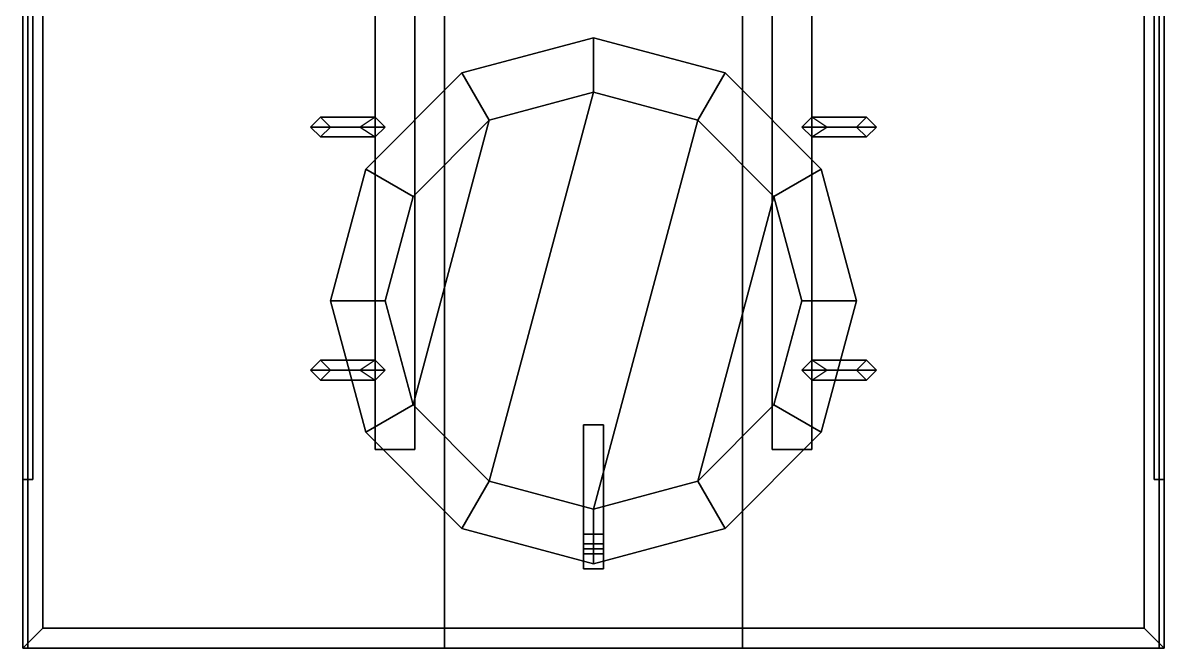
# Model space of a CAD drawing. Header units: millimetres. Extents: x -1.3 to 3, y -4.2 to 15.
# Drawn here: x -1.15 to 1.15, y -4.17 to -2.91 of the extents above; entities that cross this region are included whole.
import ezdxf

# ---------------------------------------------------------------- set-up
doc = ezdxf.new("R2010")
doc.units = ezdxf.units.MM
doc.layers.add('tent', color=3, linetype='Continuous')
doc.layers.add('wheels', color=2, linetype='Continuous')

msp = doc.modelspace()

# ---------------------------------------------------------------- linework, layer by layer
for points in [[(-0.36, 3.07, 0.77), (-0.36, -3.77, 0.77), (-0.44, -3.77, 0.77), (-0.44, 3.07, 0.77)], [(-0.44, -3.77, 0.98), (-0.36, -3.77, 0.98), (-0.36, 3.07, 0.98), (-0.44, 3.07, 0.98)], [(-0.44, 3.07, 0.77), (-0.44, -3.77, 0.77), (-0.44, -3.77, 0.98), (-0.44, 3.07, 0.98)], [(-0.36, 3.07, 0.98), (-0.36, -3.77, 0.98), (-0.36, -3.77, 0.77), (-0.36, 3.07, 0.77)], [(0.36, 3.07, 0.77), (0.36, -3.77, 0.77), (0.36, -3.77, 0.98), (0.36, 3.07, 0.98)], [(0.36, -3.77, 0.98), (0.44, -3.77, 0.98), (0.44, 3.07, 0.98), (0.36, 3.07, 0.98)], [(0.44, 3.07, 0.77), (0.44, -3.77, 0.77), (0.36, -3.77, 0.77), (0.36, 3.07, 0.77)], [(0.44, 3.07, 0.98), (0.44, -3.77, 0.98), (0.44, -3.77, 0.77), (0.44, 3.07, 0.77)], [(-1.15, -4.17, 1.59), (-1.11, -4.13, 1.59), (-1.11, -0.45, 1.59), (-1.15, -0.45, 1.59)], [(1.11, -4.13, 1.59), (1.15, -4.17, 1.59), (1.15, -0.45, 1.59), (1.11, -0.45, 1.59)], [(-1.11, -2.56, 1.59), (-1.11, -4.13, 1.59), (-1.11, -4.13, 1.12), (-1.11, -2.56, 1.12)], [(-1.11, -2.56, 1.12), (-1.11, -4.13, 1.12), (1.11, -4.13, 1.12), (1.11, -2.56, 1.12)], [(1.11, -2.56, 1.12), (1.11, -4.13, 1.12), (1.11, -4.13, 1.59), (1.11, -2.56, 1.59)], [(-1.15, -2.61, 1.08), (-1.15, -4.17, 1.08), (-1.15, -4.17, 1.59), (-1.15, -2.61, 1.59)], [(1.15, -2.61, 1.08), (1.15, -4.17, 1.08), (-1.15, -4.17, 1.08), (-1.15, -2.61, 1.08)], [(1.15, -2.61, 1.59), (1.15, -4.17, 1.59), (1.15, -4.17, 1.08), (1.15, -2.61, 1.08)], [(-0.55, -3.1, 0.47), (-0.57, -3.12, 0.47), (-0.57, -3.12, 0.75), (-0.55, -3.1, 0.75)], [(-0.44, -3.1, 0.4), (-0.47, -3.12, 0.4), (-0.57, -3.12, 0.47), (-0.55, -3.1, 0.47)], [(-0.55, -3.1, 0.75), (-0.57, -3.12, 0.75), (-0.44, -3.12, 0.94), (-0.44, -3.1, 0.92)], [(-0.53, -3.12, 0.47), (-0.55, -3.1, 0.47), (-0.55, -3.1, 0.75), (-0.53, -3.12, 0.75)], [(-0.42, -3.12, 0.4), (-0.44, -3.1, 0.4), (-0.55, -3.1, 0.47), (-0.53, -3.12, 0.47)], [(-0.53, -3.12, 0.75), (-0.55, -3.1, 0.75), (-0.44, -3.1, 0.92), (-0.44, -3.12, 0.9)], [(0.44, -3.1, 0.4), (0.42, -3.12, 0.4), (0.53, -3.12, 0.47), (0.55, -3.1, 0.47)], [(0.47, -3.12, 0.4), (0.44, -3.1, 0.4), (0.55, -3.1, 0.47), (0.57, -3.12, 0.47)], [(0.55, -3.1, 0.75), (0.53, -3.12, 0.75), (0.44, -3.12, 0.9), (0.44, -3.1, 0.92)], [(0.57, -3.12, 0.75), (0.55, -3.1, 0.75), (0.44, -3.1, 0.92), (0.44, -3.12, 0.94)], [(0.55, -3.1, 0.47), (0.53, -3.12, 0.47), (0.53, -3.12, 0.75), (0.55, -3.1, 0.75)], [(0.57, -3.12, 0.47), (0.55, -3.1, 0.47), (0.55, -3.1, 0.75), (0.57, -3.12, 0.75)], [(-0.57, -3.12, 0.47), (-0.55, -3.14, 0.47), (-0.55, -3.14, 0.75), (-0.57, -3.12, 0.75)], [(-0.47, -3.12, 0.4), (-0.44, -3.14, 0.4), (-0.55, -3.14, 0.47), (-0.57, -3.12, 0.47)], [(-0.57, -3.12, 0.75), (-0.55, -3.14, 0.75), (-0.44, -3.14, 0.92), (-0.44, -3.12, 0.94)], [(-0.55, -3.14, 0.47), (-0.53, -3.12, 0.47), (-0.53, -3.12, 0.75), (-0.55, -3.14, 0.75)], [(-0.44, -3.14, 0.4), (-0.42, -3.12, 0.4), (-0.53, -3.12, 0.47), (-0.55, -3.14, 0.47)], [(-0.55, -3.14, 0.75), (-0.53, -3.12, 0.75), (-0.44, -3.12, 0.9), (-0.44, -3.14, 0.92)], [(0.42, -3.12, 0.4), (0.44, -3.14, 0.4), (0.55, -3.14, 0.47), (0.53, -3.12, 0.47)], [(0.44, -3.14, 0.4), (0.47, -3.12, 0.4), (0.57, -3.12, 0.47), (0.55, -3.14, 0.47)], [(0.55, -3.14, 0.75), (0.57, -3.12, 0.75), (0.44, -3.12, 0.94), (0.44, -3.14, 0.92)], [(0.53, -3.12, 0.75), (0.55, -3.14, 0.75), (0.44, -3.14, 0.92), (0.44, -3.12, 0.9)], [(0.53, -3.12, 0.47), (0.55, -3.14, 0.47), (0.55, -3.14, 0.75), (0.53, -3.12, 0.75)], [(0.55, -3.14, 0.47), (0.57, -3.12, 0.47), (0.57, -3.12, 0.75), (0.55, -3.14, 0.75)], [(-0.55, -3.59, 0.75), (-0.57, -3.61, 0.75), (-0.44, -3.61, 0.94), (-0.44, -3.59, 0.92)], [(-0.55, -3.59, 0.47), (-0.57, -3.61, 0.47), (-0.57, -3.61, 0.75), (-0.55, -3.59, 0.75)], [(-0.44, -3.59, 0.4), (-0.47, -3.61, 0.4), (-0.57, -3.61, 0.47), (-0.55, -3.59, 0.47)], [(-0.57, -3.61, 0.75), (-0.55, -3.63, 0.75), (-0.44, -3.63, 0.92), (-0.44, -3.61, 0.94)], [(-0.57, -3.61, 0.47), (-0.55, -3.63, 0.47), (-0.55, -3.63, 0.75), (-0.57, -3.61, 0.75)], [(-0.47, -3.61, 0.4), (-0.44, -3.63, 0.4), (-0.55, -3.63, 0.47), (-0.57, -3.61, 0.47)], [(-0.53, -3.61, 0.75), (-0.55, -3.59, 0.75), (-0.44, -3.59, 0.92), (-0.44, -3.61, 0.9)], [(-0.53, -3.61, 0.47), (-0.55, -3.59, 0.47), (-0.55, -3.59, 0.75), (-0.53, -3.61, 0.75)], [(-0.42, -3.61, 0.4), (-0.44, -3.59, 0.4), (-0.55, -3.59, 0.47), (-0.53, -3.61, 0.47)], [(-0.55, -3.63, 0.75), (-0.53, -3.61, 0.75), (-0.44, -3.61, 0.9), (-0.44, -3.63, 0.92)], [(-0.55, -3.63, 0.47), (-0.53, -3.61, 0.47), (-0.53, -3.61, 0.75), (-0.55, -3.63, 0.75)], [(-0.44, -3.63, 0.4), (-0.42, -3.61, 0.4), (-0.53, -3.61, 0.47), (-0.55, -3.63, 0.47)], [(0.44, -3.59, 0.4), (0.42, -3.61, 0.4), (0.53, -3.61, 0.47), (0.55, -3.59, 0.47)], [(0.42, -3.61, 0.4), (0.44, -3.63, 0.4), (0.55, -3.63, 0.47), (0.53, -3.61, 0.47)], [(0.47, -3.61, 0.4), (0.44, -3.59, 0.4), (0.55, -3.59, 0.47), (0.57, -3.61, 0.47)], [(0.57, -3.61, 0.75), (0.55, -3.59, 0.75), (0.44, -3.59, 0.92), (0.44, -3.61, 0.94)], [(0.55, -3.59, 0.75), (0.53, -3.61, 0.75), (0.44, -3.61, 0.9), (0.44, -3.59, 0.92)], [(0.44, -3.63, 0.4), (0.47, -3.61, 0.4), (0.57, -3.61, 0.47), (0.55, -3.63, 0.47)], [(0.53, -3.61, 0.75), (0.55, -3.63, 0.75), (0.44, -3.63, 0.92), (0.44, -3.61, 0.9)], [(0.55, -3.63, 0.75), (0.57, -3.61, 0.75), (0.44, -3.61, 0.94), (0.44, -3.63, 0.92)], [(0.55, -3.59, 0.47), (0.53, -3.61, 0.47), (0.53, -3.61, 0.75), (0.55, -3.59, 0.75)], [(0.53, -3.61, 0.47), (0.55, -3.63, 0.47), (0.55, -3.63, 0.75), (0.53, -3.61, 0.75)], [(0.57, -3.61, 0.47), (0.55, -3.59, 0.47), (0.55, -3.59, 0.75), (0.57, -3.61, 0.75)], [(0.55, -3.63, 0.47), (0.57, -3.61, 0.47), (0.57, -3.61, 0.75), (0.55, -3.63, 0.75)], [(0.02, -3.72, 0.78), (0.02, -3.98, 0.78), (-0.02, -3.98, 0.78), (-0.02, -3.72, 0.78)], [(-0.02, -3.72, 0.93), (-0.02, -3.94, 0.83), (0.02, -3.94, 0.83), (0.02, -3.72, 0.93)], [(-0.02, -3.72, 0.78), (-0.02, -3.98, 0.78), (-0.02, -3.94, 0.83), (-0.02, -3.72, 0.93)], [(0.02, -3.94, 0.83), (0.02, -3.98, 0.78), (0.02, -3.72, 0.78), (0.02, -3.72, 0.93)], [(-0.44, -3.77, 0.77), (-0.36, -3.77, 0.77), (-0.36, -3.77, 0.98), (-0.44, -3.77, 0.98)], [(0.36, -3.77, 0.77), (0.44, -3.77, 0.77), (0.44, -3.77, 0.98), (0.36, -3.77, 0.98)], [(-0.02, -3.98, 0.78), (-0.02, -4.01, 0.81), (-0.02, -3.97, 0.85), (-0.02, -3.94, 0.83)], [(-0.02, -3.94, 0.83), (-0.02, -3.97, 0.85), (0.02, -3.97, 0.85), (0.02, -3.94, 0.83)], [(0.02, -3.97, 0.85), (0.02, -4.01, 0.81), (0.02, -3.98, 0.78), (0.02, -3.94, 0.83)], [(-0.02, -3.97, 0.87), (-0.02, -3.96, 0.89), (0.02, -3.96, 0.89), (0.02, -3.97, 0.87)], [(-0.02, -4.01, 0.86), (-0.02, -3.98, 0.89), (-0.02, -3.96, 0.89), (-0.02, -3.97, 0.87)], [(-0.02, -3.96, 0.89), (-0.02, -3.98, 0.89), (0.02, -3.98, 0.89), (0.02, -3.96, 0.89)], [(-0.02, -3.97, 0.85), (-0.02, -3.97, 0.87), (0.02, -3.97, 0.87), (0.02, -3.97, 0.85)], [(-0.02, -4.01, 0.81), (-0.02, -4.01, 0.86), (-0.02, -3.97, 0.87), (-0.02, -3.97, 0.85)], [(0.02, -3.96, 0.89), (0.02, -3.98, 0.89), (0.02, -4.01, 0.86), (0.02, -3.97, 0.87)], [(0.02, -3.97, 0.87), (0.02, -4.01, 0.86), (0.02, -4.01, 0.81), (0.02, -3.97, 0.85)], [(0.02, -4.01, 0.86), (0.02, -3.98, 0.89), (-0.02, -3.98, 0.89), (-0.02, -4.01, 0.86)], [(0.02, -3.98, 0.78), (0.02, -4.01, 0.81), (-0.02, -4.01, 0.81), (-0.02, -3.98, 0.78)], [(0.02, -4.01, 0.81), (0.02, -4.01, 0.86), (-0.02, -4.01, 0.86), (-0.02, -4.01, 0.81)], [(1.15, -4.17, 1.59), (1.11, -4.13, 1.59), (-1.11, -4.13, 1.59), (-1.15, -4.17, 1.59)], [(-1.11, -4.13, 1.59), (1.11, -4.13, 1.59), (1.11, -4.13, 1.12), (-1.11, -4.13, 1.12)], [(-1.15, -4.17, 1.08), (1.15, -4.17, 1.08), (1.15, -4.17, 1.59), (-1.15, -4.17, 1.59)]]:
    msp.add_3dface(points)
at = {"layer": 'tent'}
for points in [[(-0.3, 0.98, 2.57), (-0.3, -4.17, 2.57), (0.3, -4.17, 2.57), (0.3, 0.98, 2.57)], [(-1.14, -4.17, 2.49), (-1.14, 0.85, 2.49), (-1.15, 0.85, 2.45), (-1.15, -4.17, 2.45)], [(-0.3, -4.17, 2.57), (-0.3, 0.85, 2.57), (-1.14, 0.85, 2.49), (-1.14, -4.17, 2.49)], [(0.3, 0.85, 2.57), (0.3, -4.17, 2.57), (1.14, -4.17, 2.49), (1.14, 0.85, 2.49)], [(1.14, 0.85, 2.49), (1.14, -4.17, 2.49), (1.15, -4.17, 2.45), (1.15, 0.85, 2.45)], [(-1.15, 0.4, 2.45), (-1.15, 0.4, 2.25), (-1.15, -3.83, 2.25), (-1.15, -3.83, 2.45)], [(1.15, -3.83, 2.45), (1.15, -3.83, 2.25), (1.15, 0.4, 2.25), (1.15, 0.4, 2.45)], [(-1.15, 0.16, 1.65), (-1.15, -4.17, 1.65), (-1.15, -4.17, 1.95), (-1.15, 0.16, 1.95)], [(1.15, -4.17, 1.95), (1.15, -4.17, 1.65), (1.15, 0.16, 1.65), (1.15, 0.16, 1.95)], [(-1.15, -0.45, 1.59), (-1.15, -4.17, 1.59), (-1.15, -4.17, 1.65), (-1.15, -0.45, 1.65)], [(1.15, -4.17, 1.65), (1.15, -4.17, 1.59), (1.15, -0.45, 1.59), (1.15, -0.45, 1.65)], [(-1.13, -2.62, 1.95), (-1.15, -2.62, 1.95), (-1.15, -3.83, 1.95), (-1.13, -3.83, 1.95)], [(-1.15, -2.62, 2.25), (-1.13, -2.62, 2.25), (-1.13, -3.83, 2.25), (-1.15, -3.83, 2.25)], [(-1.13, -2.62, 2.25), (-1.13, -2.62, 1.95), (-1.13, -3.83, 1.95), (-1.13, -3.83, 2.25)], [(1.13, -3.83, 2.25), (1.13, -3.83, 1.95), (1.13, -2.62, 1.95), (1.13, -2.62, 2.25)], [(1.13, -3.83, 1.95), (1.15, -3.83, 1.95), (1.15, -2.62, 1.95), (1.13, -2.62, 1.95)], [(1.15, -3.83, 2.25), (1.13, -3.83, 2.25), (1.13, -2.62, 2.25), (1.15, -2.62, 2.25)], [(-1.13, -3.83, 2.25), (-1.13, -3.83, 1.95), (-1.15, -3.83, 1.95), (-1.15, -3.83, 2.25)], [(-1.15, -3.83, 2.45), (-1.15, -3.83, 1.95), (-1.15, -4.17, 1.95), (-1.15, -4.17, 2.45)], [(1.15, -3.83, 2.25), (1.15, -3.83, 1.95), (1.13, -3.83, 1.95), (1.13, -3.83, 2.25)], [(1.15, -4.17, 2.45), (1.15, -4.17, 1.95), (1.15, -3.83, 1.95), (1.15, -3.83, 2.45)], [(-1.14, -4.17, 2.49), (-1.15, -4.17, 2.45), (1.15, -4.17, 2.45), (1.14, -4.17, 2.49)], [(-1.15, -4.17, 2.45), (-1.15, -4.17, 1.59), (1.15, -4.17, 1.59), (1.15, -4.17, 2.45)], [(-0.3, -4.17, 2.57), (-1.14, -4.17, 2.49), (1.14, -4.17, 2.49), (0.3, -4.17, 2.57)]]:
    msp.add_3dface(points, dxfattribs=at)
at = {"layer": 'wheels'}
for points in [[(0, -2.94, 0.63), (-0.265, -3.011, 0.63), (-0.21, -3.1063, 0.7), (0, -3.05, 0.7)], [(-0.265, -3.011, 0.63), (0, -2.94, 0.63), (0, -2.94, 0.47), (-0.265, -3.011, 0.47)], [(-0.265, -3.011, 0.47), (0, -2.94, 0.47), (0, -3.05, 0.4), (-0.21, -3.1063, 0.4)], [(0.265, -3.011, 0.63), (0, -2.94, 0.63), (0, -3.05, 0.7), (0.21, -3.1063, 0.7)], [(0, -2.94, 0.63), (0.265, -3.011, 0.63), (0.265, -3.011, 0.47), (0, -2.94, 0.47)], [(0, -2.94, 0.47), (0.265, -3.011, 0.47), (0.21, -3.1063, 0.4), (0, -3.05, 0.4)], [(-0.459, -3.205, 0.63), (-0.265, -3.011, 0.63), (-0.265, -3.011, 0.47), (-0.459, -3.205, 0.47)], [(-0.265, -3.011, 0.63), (-0.459, -3.205, 0.63), (-0.3637, -3.26, 0.7), (-0.21, -3.1063, 0.7)], [(-0.459, -3.205, 0.47), (-0.265, -3.011, 0.47), (-0.21, -3.1063, 0.4), (-0.3637, -3.26, 0.4)], [(0.459, -3.205, 0.63), (0.265, -3.011, 0.63), (0.21, -3.1063, 0.7), (0.3637, -3.26, 0.7)], [(0.265, -3.011, 0.47), (0.459, -3.205, 0.47), (0.3637, -3.26, 0.4), (0.21, -3.1063, 0.4)], [(0.265, -3.011, 0.63), (0.459, -3.205, 0.63), (0.459, -3.205, 0.47), (0.265, -3.011, 0.47)], [(-0.3637, -3.68, 0.4), (-0.21, -3.1063, 0.4), (0, -3.05, 0.4), (-0.21, -3.8337, 0.4)], [(-0.21, -3.8337, 0.4), (0, -3.05, 0.4), (0.21, -3.1063, 0.4), (0, -3.89, 0.4)], [(-0.42, -3.47, 0.4), (-0.3637, -3.26, 0.4), (-0.21, -3.1063, 0.4), (-0.3637, -3.68, 0.4)], [(0, -3.89, 0.4), (0.21, -3.1063, 0.4), (0.3637, -3.26, 0.4), (0.21, -3.8337, 0.4)], [(-0.53, -3.47, 0.63), (-0.459, -3.205, 0.63), (-0.459, -3.205, 0.47), (-0.53, -3.47, 0.47)], [(-0.459, -3.205, 0.63), (-0.53, -3.47, 0.63), (-0.42, -3.47, 0.7), (-0.3637, -3.26, 0.7)], [(-0.53, -3.47, 0.47), (-0.459, -3.205, 0.47), (-0.3637, -3.26, 0.4), (-0.42, -3.47, 0.4)], [(0.53, -3.47, 0.63), (0.459, -3.205, 0.63), (0.3637, -3.26, 0.7), (0.42, -3.47, 0.7)], [(0.459, -3.205, 0.47), (0.53, -3.47, 0.47), (0.42, -3.47, 0.4), (0.3637, -3.26, 0.4)], [(0.459, -3.205, 0.63), (0.53, -3.47, 0.63), (0.53, -3.47, 0.47), (0.459, -3.205, 0.47)], [(0.21, -3.8337, 0.4), (0.3637, -3.26, 0.4), (0.42, -3.47, 0.4), (0.3637, -3.68, 0.4)], [(-0.459, -3.735, 0.63), (-0.53, -3.47, 0.63), (-0.53, -3.47, 0.47), (-0.459, -3.735, 0.47)], [(-0.53, -3.47, 0.63), (-0.459, -3.735, 0.63), (-0.3637, -3.68, 0.7), (-0.42, -3.47, 0.7)], [(-0.459, -3.735, 0.47), (-0.53, -3.47, 0.47), (-0.42, -3.47, 0.4), (-0.3637, -3.68, 0.4)], [(0.459, -3.735, 0.63), (0.53, -3.47, 0.63), (0.42, -3.47, 0.7), (0.3637, -3.68, 0.7)], [(0.53, -3.47, 0.47), (0.459, -3.735, 0.47), (0.3637, -3.68, 0.4), (0.42, -3.47, 0.4)], [(0.53, -3.47, 0.63), (0.459, -3.735, 0.63), (0.459, -3.735, 0.47), (0.53, -3.47, 0.47)], [(-0.459, -3.735, 0.63), (-0.265, -3.929, 0.63), (-0.21, -3.8337, 0.7), (-0.3637, -3.68, 0.7)], [(-0.265, -3.929, 0.47), (-0.459, -3.735, 0.47), (-0.3637, -3.68, 0.4), (-0.21, -3.8337, 0.4)], [(0.265, -3.929, 0.63), (0.459, -3.735, 0.63), (0.3637, -3.68, 0.7), (0.21, -3.8337, 0.7)], [(0.459, -3.735, 0.47), (0.265, -3.929, 0.47), (0.21, -3.8337, 0.4), (0.3637, -3.68, 0.4)], [(-0.265, -3.929, 0.63), (-0.459, -3.735, 0.63), (-0.459, -3.735, 0.47), (-0.265, -3.929, 0.47)], [(0.459, -3.735, 0.63), (0.265, -3.929, 0.63), (0.265, -3.929, 0.47), (0.459, -3.735, 0.47)], [(-0.265, -3.929, 0.63), (0, -4, 0.63), (0, -3.89, 0.7), (-0.21, -3.8337, 0.7)], [(0, -4, 0.47), (-0.265, -3.929, 0.47), (-0.21, -3.8337, 0.4), (0, -3.89, 0.4)], [(0, -4, 0.63), (0.265, -3.929, 0.63), (0.21, -3.8337, 0.7), (0, -3.89, 0.7)], [(0.265, -3.929, 0.47), (0, -4, 0.47), (0, -3.89, 0.4), (0.21, -3.8337, 0.4)], [(0, -4, 0.63), (-0.265, -3.929, 0.63), (-0.265, -3.929, 0.47), (0, -4, 0.47)], [(0.265, -3.929, 0.63), (0, -4, 0.63), (0, -4, 0.47), (0.265, -3.929, 0.47)]]:
    msp.add_3dface(points, dxfattribs=at)

doc.saveas('drawing.dxf')
